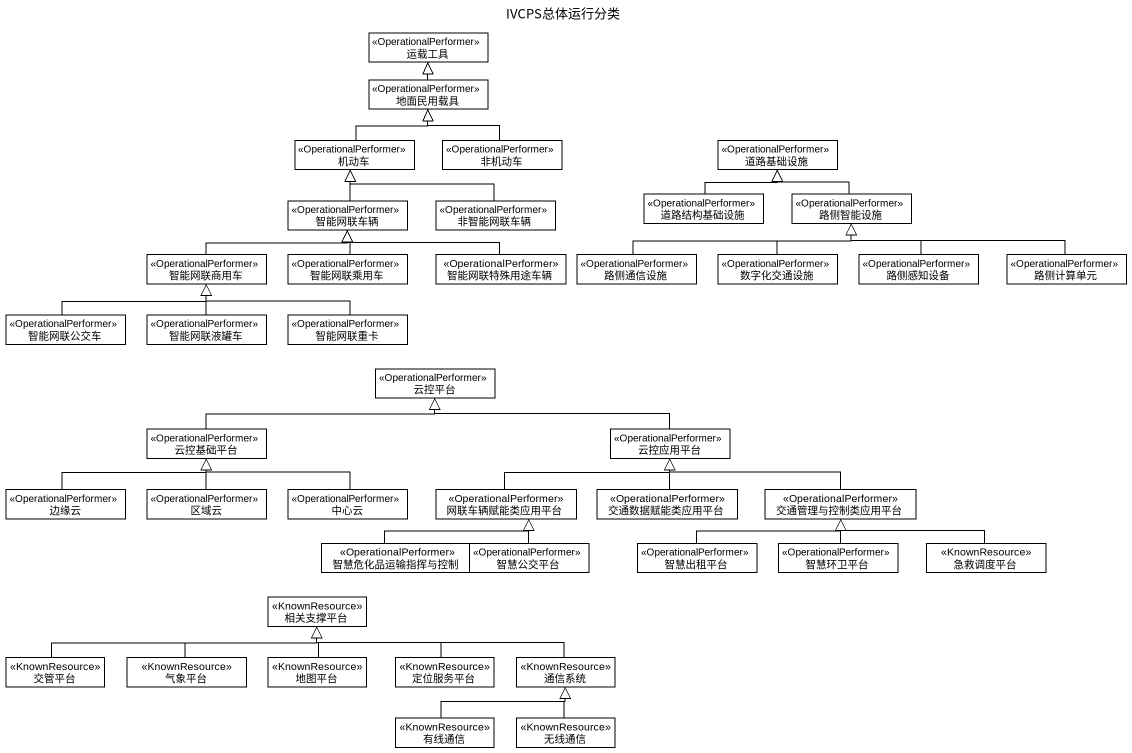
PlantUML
@startuml
title IVCPS总体运行分类
hide circle
hide empty members
class 运载工具 <<OperationalPerformer>>
class 地面民用载具 <<OperationalPerformer>>
class 机动车 <<OperationalPerformer>>
class 非机动车 <<OperationalPerformer>>
class 道路基础设施 <<OperationalPerformer>>
class 智能网联车辆 <<OperationalPerformer>>
class 非智能网联车辆 <<OperationalPerformer>>
class 道路结构基础设施 <<OperationalPerformer>>
class 路侧智能设施 <<OperationalPerformer>>
class 智能网联商用车 <<OperationalPerformer>>
class 智能网联乘用车 <<OperationalPerformer>>
class 智能网联特殊用途车辆 <<OperationalPerformer>>
class 路侧通信设施 <<OperationalPerformer>>
class 数字化交通设施 <<OperationalPerformer>>
class 路侧感知设备 <<OperationalPerformer>>
class 路侧计算单元 <<OperationalPerformer>>
class 智能网联公交车 <<OperationalPerformer>>
class 智能网联液罐车 <<OperationalPerformer>>
class 智能网联重卡 <<OperationalPerformer>>
class 云控平台 <<OperationalPerformer>>
class 云控基础平台 <<OperationalPerformer>>
class 云控应用平台 <<OperationalPerformer>>
class 边缘云 <<OperationalPerformer>>
class 区域云 <<OperationalPerformer>>
class 中心云 <<OperationalPerformer>>
class 网联车辆赋能类应用平台 <<OperationalPerformer>>
class 交通数据赋能类应用平台 <<OperationalPerformer>>
class 交通管理与控制类应用平台 <<OperationalPerformer>>
class 智慧危化品运输指挥与控制 <<OperationalPerformer>>
class 智慧公交平台 <<OperationalPerformer>>
class 智慧出租平台 <<OperationalPerformer>>
class 智慧环卫平台 <<OperationalPerformer>>
class 急救调度平台 <<KnownResource>>
class 相关支撑平台 <<KnownResource>>
class 交管平台 <<KnownResource>>
class 气象平台 <<KnownResource>>
class 地图平台 <<KnownResource>>
class 定位服务平台 <<KnownResource>>
class 通信系统 <<KnownResource>>
class 有线通信 <<KnownResource>>
class 无线通信 <<KnownResource>>
地面民用载具 -up-|> 运载工具
机动车 -up-|> 地面民用载具
非机动车 -up-|> 地面民用载具
智能网联车辆 -up-|> 机动车
非智能网联车辆 -left-|> 机动车
道路结构基础设施 -up-|> 道路基础设施
路侧智能设施 -up-|> 道路基础设施
智能网联商用车 -right-|> 智能网联车辆
智能网联乘用车 -up-|> 智能网联车辆
智能网联特殊用途车辆 -left-|> 智能网联车辆
路侧通信设施 -right-|> 路侧智能设施
数字化交通设施 -up-|> 路侧智能设施
路侧感知设备 -up-|> 路侧智能设施
路侧计算单元 -left-|> 路侧智能设施
智能网联公交车 -right-|> 智能网联商用车
智能网联液罐车 -up-|> 智能网联商用车
智能网联重卡 -left-|> 智能网联商用车
云控基础平台 -right-|> 云控平台
云控应用平台 -left-|> 云控平台
边缘云 -right-|> 云控基础平台
区域云 -up-|> 云控基础平台
中心云 -left-|> 云控基础平台
网联车辆赋能类应用平台 -right-|> 云控应用平台
交通数据赋能类应用平台 -up-|> 云控应用平台
交通管理与控制类应用平台 -left-|> 云控应用平台
智慧危化品运输指挥与控制 -right-|> 网联车辆赋能类应用平台
智慧公交平台 -up-|> 网联车辆赋能类应用平台
智慧出租平台 -right-|> 交通管理与控制类应用平台
智慧环卫平台 -up-|> 交通管理与控制类应用平台
急救调度平台 -left-|> 交通管理与控制类应用平台
交管平台 -right-|> 相关支撑平台
气象平台 -right-|> 相关支撑平台
地图平台 -up-|> 相关支撑平台
定位服务平台 -left-|> 相关支撑平台
通信系统 -left-|> 相关支撑平台
有线通信 -right-|> 通信系统
无线通信 -up-|> 通信系统
@enduml
